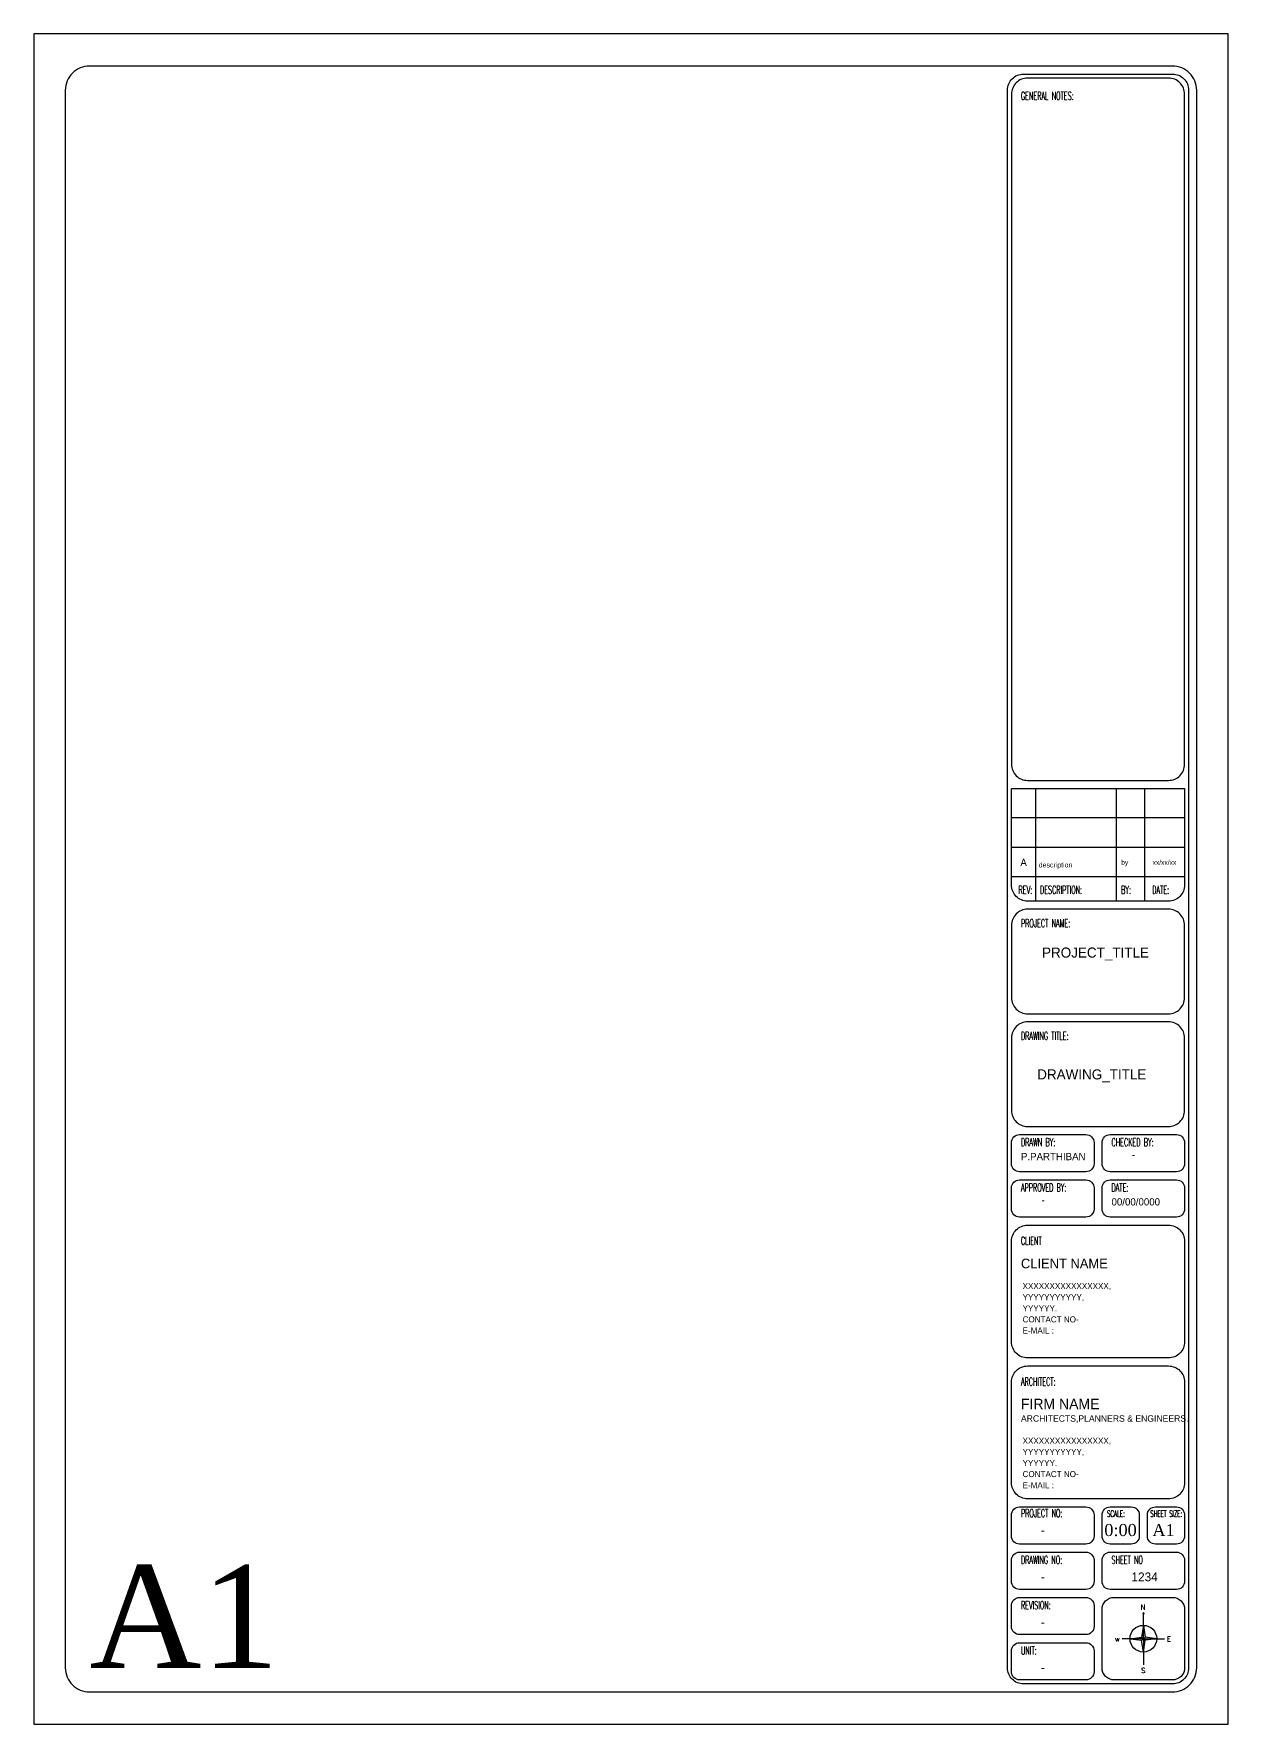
# Model space of a CAD drawing. Header units: millimetres. Extents: x 120 to 8770, y -9 to 2034.
# Drawn here: x 5372 to 5966, y -9 to 832 of the extents above; entities that cross this region are included whole.
import ezdxf
from ezdxf.enums import TextEntityAlignment as Align

# ---------------------------------------------------------------- set-up
doc = ezdxf.new("R2018")
doc.units = ezdxf.units.MM
doc.header["$MEASUREMENT"] = 0
for name, color, linetype in [('FENCE', 7, 'Continuous'), ('POWER', 40, 'Continuous'), ('TEXT', 4, 'Continuous')]:
    doc.layers.add(name, color=color, linetype=linetype)
doc.styles.add('romans', font='romans.shx', dxfattribs={"width": 0.5, "height": 8})
doc.styles.add('RT', font='romant.shx')
doc.styles.add('TNR', font='times.ttf')
doc.styles.add('YS TEXT', font='GOTHIC.TTF')

# ---------------------------------------------------------------- blocks, each defined once
blk = doc.blocks.new('A$C6670421E')
at = {"layer": 'FENCE', "linetype": 'Continuous'}
h = blk.add_hatch(color=256, dxfattribs=at)
h.paths.add_polyline_path([(934, 1023), (878, 1068), (878, 652)])
h.paths.add_polyline_path([(1294, 1068), (934, 1114), (878, 1068)])
h.paths.add_polyline_path([(878, 1484), (821, 1114), (878, 1068)])
h.paths.add_polyline_path([(821, 1023), (878, 1068), (462, 1068)])
at = {"layer": 'FENCE'}
for p, q in [((878, 1068), (878, 652)), ((878, 652), (878, 247))]:
    blk.add_line(p, q, dxfattribs=at)
blk.add_circle((878, 1068), 416, dxfattribs=at)
at = {"layer": 'POWER'}
for p, q in [((878, 1890), (860, 1836)), ((878, 1484), (878, 1890)), ((878, 1890), (896, 1836)), ((462, 1068), (215, 1068)), ((462, 1068), (215, 1068)), ((462, 1068), (821, 1114)), ((462, 1068), (821, 1023)), ((878, 1068), (462, 1068)), ((878, 1484), (821, 1114)), ((821, 1114), (878, 1068)), ((821, 1023), (878, 1068)), ((878, 1484), (934, 1114)), ((878, 1068), (878, 1484)), ((934, 1114), (878, 1068)), ((878, 1068), (1294, 1068)), ((934, 1023), (878, 1068)), ((1294, 1068), (934, 1114)), ((1294, 1068), (934, 1023)), ((1294, 1068), (1541, 1068)), ((1294, 1068), (1541, 1068))]:
    blk.add_line(p, q, dxfattribs=at)
at = {"layer": 'TEXT'}
for q in [(821, 1023), (934, 1023)]:
    blk.add_line((878, 652), q, dxfattribs=at)
at = {"layer": 'TEXT', "style": 'RT'}
for s, p in [('N', (797, 1972)), ('w', (-7, 977)), ('E', (1610, 977)), ('S', (809, 0))]:
    blk.add_text(s, height=158, dxfattribs=at).set_placement(p)
blk = doc.blocks.new('A1P1')
for p, q in [((498.24, 465.55), (498.24, 409.49)), ((538.29, 465.55), (538.29, 409.49)), ((552.3, 465.55), (552.3, 409.49)), ((572.33, 450.87), (486.23, 450.87)), ((572.33, 436.19), (486.23, 436.19)), ((572.33, 421.5), (486.23, 421.5))]:
    blk.add_line(p, q)
blk.add_lwpolyline([(0, 841), (0, 0), (594, 0), (594, 841)], close=True)
for points in [[(15.67, 812.97), (15.67, 28.03, 0.414214), (27.68, 16.02), (566.32, 16.02, 0.414214), (578.33, 28.03), (578.33, 812.97, 0.414214), (566.32, 824.98), (27.68, 824.98, 0.414214)], [(492.23, 820.98), (566.32, 820.98, -0.414214), (574.33, 812.97), (574.33, 28.03, -0.414214), (566.32, 20.02), (492.23, 20.02, -0.414214), (484.22, 28.03), (484.22, 812.97, -0.414214)], [(494.23, 469.56), (564.32, 469.56, 0.414214), (572.33, 477.57), (572.33, 810.96, 0.414214), (564.32, 818.97), (494.23, 818.97, 0.414214), (486.23, 810.96), (486.23, 477.57, 0.414214)], [(572.33, 465.55), (572.33, 417.5, -0.414214), (564.32, 409.49), (494.23, 409.49, -0.414214), (486.23, 417.5), (486.23, 465.55)], [(494.23, 353.42), (564.32, 353.42, 0.414214), (572.33, 361.43), (572.33, 397.47, 0.414214), (564.32, 405.48), (494.23, 405.48, 0.414214), (486.23, 397.47), (486.23, 361.43, 0.414214)], [(494.23, 297.35), (564.32, 297.35, 0.414214), (572.33, 305.36), (572.33, 341.41, 0.414214), (564.32, 349.42), (494.23, 349.42, 0.414214), (486.23, 341.41), (486.23, 305.36, 0.414214)], [(523.27, 274.83), (490.23, 274.83, -0.414214), (486.23, 278.83), (486.23, 289.34, -0.414214), (490.23, 293.35), (523.27, 293.35, -0.414214), (527.27, 289.34), (527.27, 278.83, -0.414214)], [(568.32, 274.83), (535.28, 274.83, -0.414214), (531.28, 278.83), (531.28, 289.34, -0.414214), (535.28, 293.35), (568.32, 293.35, -0.414214), (572.33, 289.34), (572.33, 278.83, -0.414214)], [(523.27, 252.3), (490.23, 252.3, -0.414214), (486.23, 256.3), (486.23, 266.82, -0.414214), (490.23, 270.82), (523.27, 270.82, -0.414214), (527.27, 266.82), (527.27, 256.3, -0.414214)], [(568.32, 252.3), (535.28, 252.3, -0.414214), (531.28, 256.3), (531.28, 266.82, -0.414214), (535.28, 270.82), (568.32, 270.82, -0.414214), (572.33, 266.82), (572.33, 256.3, -0.414214)], [(494.23, 248.3), (564.32, 248.3, -0.414214), (572.33, 240.29), (572.33, 190.23, -0.414214), (564.32, 182.22), (494.23, 182.22, -0.414214), (486.23, 190.23), (486.23, 240.29, -0.414214)], [(494.23, 178.21), (564.32, 178.21, -0.414214), (572.33, 170.2), (572.33, 120.14, -0.414214), (564.32, 112.13), (494.23, 112.13, -0.414214), (486.23, 120.14), (486.23, 170.2, -0.414214)], [(523.27, 89.61), (490.23, 89.61, -0.414214), (486.23, 93.61), (486.23, 104.12, -0.414214), (490.23, 108.13), (523.27, 108.13, -0.414214), (527.27, 104.12), (527.27, 93.61, -0.414214)], [(535.28, 108.13), (545.8, 108.13, -0.414214), (549.8, 104.12), (549.8, 93.61, -0.414214), (545.8, 89.61), (535.28, 89.61, -0.414214), (531.28, 93.61), (531.28, 104.12, -0.414214)], [(557.81, 108.13), (568.32, 108.13, -0.414214), (572.33, 104.12), (572.33, 93.61, -0.414214), (568.32, 89.61), (557.81, 89.61, -0.414214), (553.81, 93.61), (553.81, 104.12, -0.414214)], [(523.27, 67.08), (490.23, 67.08, -0.414214), (486.23, 71.08), (486.23, 81.6, -0.414214), (490.23, 85.6), (523.27, 85.6, -0.414214), (527.27, 81.6), (527.27, 71.08, -0.414214)], [(568.32, 67.08), (535.28, 67.08, -0.414214), (531.28, 71.08), (531.28, 81.6, -0.414214), (535.28, 85.6), (568.32, 85.6, -0.414214), (572.33, 81.6), (572.33, 71.08, -0.414214)], [(523.27, 44.55), (490.23, 44.55, -0.414214), (486.23, 48.56), (486.23, 59.07, -0.414214), (490.23, 63.08), (523.27, 63.08, -0.414214), (527.27, 59.07), (527.27, 48.56, -0.414214)], [(537.29, 63.08), (566.32, 63.08, -0.414214), (572.33, 57.07), (572.33, 28.03, -0.414214), (566.32, 22.03), (537.29, 22.03, -0.414214), (531.28, 28.03), (531.28, 57.07, -0.414214)], [(523.27, 22.03), (490.23, 22.03, -0.414214), (486.23, 26.03), (486.23, 36.54, -0.414214), (490.23, 40.55), (523.27, 40.55, -0.414214), (527.27, 36.54), (527.27, 26.03, -0.414214)]]:
    blk.add_lwpolyline(points, format="xyb", close=True)
at = {"xscale": 0.01594236481804561, "yscale": 0.01594236481804561, "zscale": 0.01594236481804561}
blk.add_blockref('A$C6670421E', (537.81, 25.52), dxfattribs=at)
at = {"style": 'romans', "width": 0.5}
for s, height, p in [('GENERAL NOTES:', 4.0048, (490.93, 808.15)), ('REV:', 4.005, (489.73, 413.11)), ('DESCRIPTION:', 4.0048, (500.41, 413.11)), ('BY:', 4.005, (540.74, 413.11)), ('DATE:', 4.005, (556.23, 413.11)), ('PROJECT NAME:', 4.0048, (490.93, 396.47)), ('DRAWING TITLE:', 4.0048, (490.93, 340.4)), ('DRAWN BY:', 4.005, (490.93, 287.5)), ('CHECKED BY:', 4.0048, (535.98, 287.5)), ('APPROVED BY:', 4.0048, (490.93, 264.98)), ('DATE:', 4.005, (535.98, 264.98)), ('CLIENT', 4.005, (490.93, 238.5)), ('ARCHITECT:', 4.005, (490.93, 168.42)), ('PROJECT NO:', 4.0048, (490.93, 102.96)), ('SCALE:', 3.204, (533.78, 103.12)), ('SHEET SIZE:', 3.2038, (555.27, 103.12)), ('DRAWING NO:', 4.0048, (490.93, 79.71)), ('SHEET NO', 4.005, (535.98, 79.71)), ('REVISION:', 4.005, (490.93, 57.19)), ('UNIT:', 4.005, (490.93, 34.66))]:
    blk.add_text(s, height=height, dxfattribs=at).set_placement(p)
for s, height, style, p in [('P.PARTHIBAN', 3.6043, 'YS TEXT', (490.93, 280.6)), ('-', 3.6, 'YS TEXT', (546.16, 281.54)), ('00/00/0000', 3.604, 'YS TEXT', (535.98, 258.07)), ('-', 3.6, 'YS TEXT', (501.11, 259.01)), ('CLIENT NAME', 4.8057, 'YS TEXT', (490.93, 226.81)), ('XXXXXXXXXXXXXXXX,', 3.0036, 'YS TEXT', (491.75, 216.49)), ('YYYYYYYYYYY,', 3.0036, 'YS TEXT', (491.75, 210.95)), ('YYYYYY.', 3.004, 'YS TEXT', (491.75, 205.42)), ('CONTACT NO-', 3.0036, 'YS TEXT', (491.75, 199.89)), ('E-MAIL : ', 3.004, 'YS TEXT', (491.75, 194.36)), ('FIRM NAME', 5.206, 'YS TEXT', (490.93, 156.73)), ('ARCHITECTS,PLANNERS & ENGINEERS.', 3.2038, 'YS TEXT', (490.93, 150.49)), ('YYYYYYYYYYY,', 3.0036, 'YS TEXT', (491.75, 133.99)), ('XXXXXXXXXXXXXXXX,', 3.0036, 'YS TEXT', (491.75, 139.52)), ('YYYYYY.', 3.004, 'YS TEXT', (491.75, 128.46)), ('CONTACT NO-', 3.0036, 'YS TEXT', (491.75, 122.93)), ('E-MAIL : ', 3.004, 'YS TEXT', (491.75, 117.39)), ('-', 4.41, 'YS TEXT', (500.84, 94.32)), ('0:00', 6.007, 'TNR', (532.4, 93.6)), ('A1', 6.007, 'TNR', (556.3, 93.6)), ('A1', 51.062, 'TNR', (27.68, 28.03)), ('-', 4.41, 'YS TEXT', (500.84, 71.08)), ('1234', 4.405, 'YS TEXT', (545.89, 71.08)), ('-', 4.41, 'YS TEXT', (500.84, 48.55)), ('-', 4.41, 'YS TEXT', (500.84, 26.02))]:
    blk.add_text(s, height=height, dxfattribs=dict(style=style)).set_placement(p)
at = {"char_height": 5.006, "attachment_point": 1}
for s, insert in [('PROJECT_TITLE', (501.43, 386.41)), ('DRAWING_TITLE', (499.01, 325.8))]:
    blk.add_mtext_dynamic_manual_height_columns(s, width=34.9624, gutter_width=1, heights=[0], dxfattribs=dict(at, insert=insert))
at = {"style": 'YS TEXT'}
for tag, height, p in [('rev', 3.6, (492.26, 428.75)), ('by', 2.4, (542.56, 428.75)), ('00/00/0000', 2.4, (562.29, 428.75))]:
    blk.add_attdef(tag, text='', height=height, dxfattribs=at).set_placement(p, align=Align.MIDDLE_CENTER)
at = {"lineweight": 30, "flags": 104}
blk.add_attdef('description', text='', height=3.3, dxfattribs=at).set_placement((499.79, 428.75), align=Align.MIDDLE_LEFT)

msp = doc.modelspace()

# ---------------------------------------------------------------- block references
ref = msp.add_blockref('A1P1', (5371.51, -8.66), dxfattribs=dict(xscale=0.999997416197115, yscale=0.999997416197115, zscale=0.999997416197115))
ref.add_attrib('00/00/0000', 'xx/xx/xx', dxfattribs={"height": 2.403, "style": 'YS TEXT'}).set_placement((5933.8, 420.09), align=Align.MIDDLE_CENTER)
ref.add_attrib('by', 'by', dxfattribs={"height": 2.403, "style": 'YS TEXT'}).set_placement((5914.06, 420.09), align=Align.MIDDLE_CENTER)
lines = msp.add_mtext('description', dxfattribs={"insert": (5871.3, 420.09), "char_height": 2.5, "attachment_point": 1})
ref.add_attrib('description', '', (5871.3, 420.09), dxfattribs={"flags": 104}).embed_mtext(lines)
ref.add_attrib('rev', 'A', dxfattribs={"height": 3.6, "style": 'YS TEXT'}).set_placement((5863.77, 420.09), align=Align.MIDDLE_CENTER)

doc.saveas('drawing.dxf')
